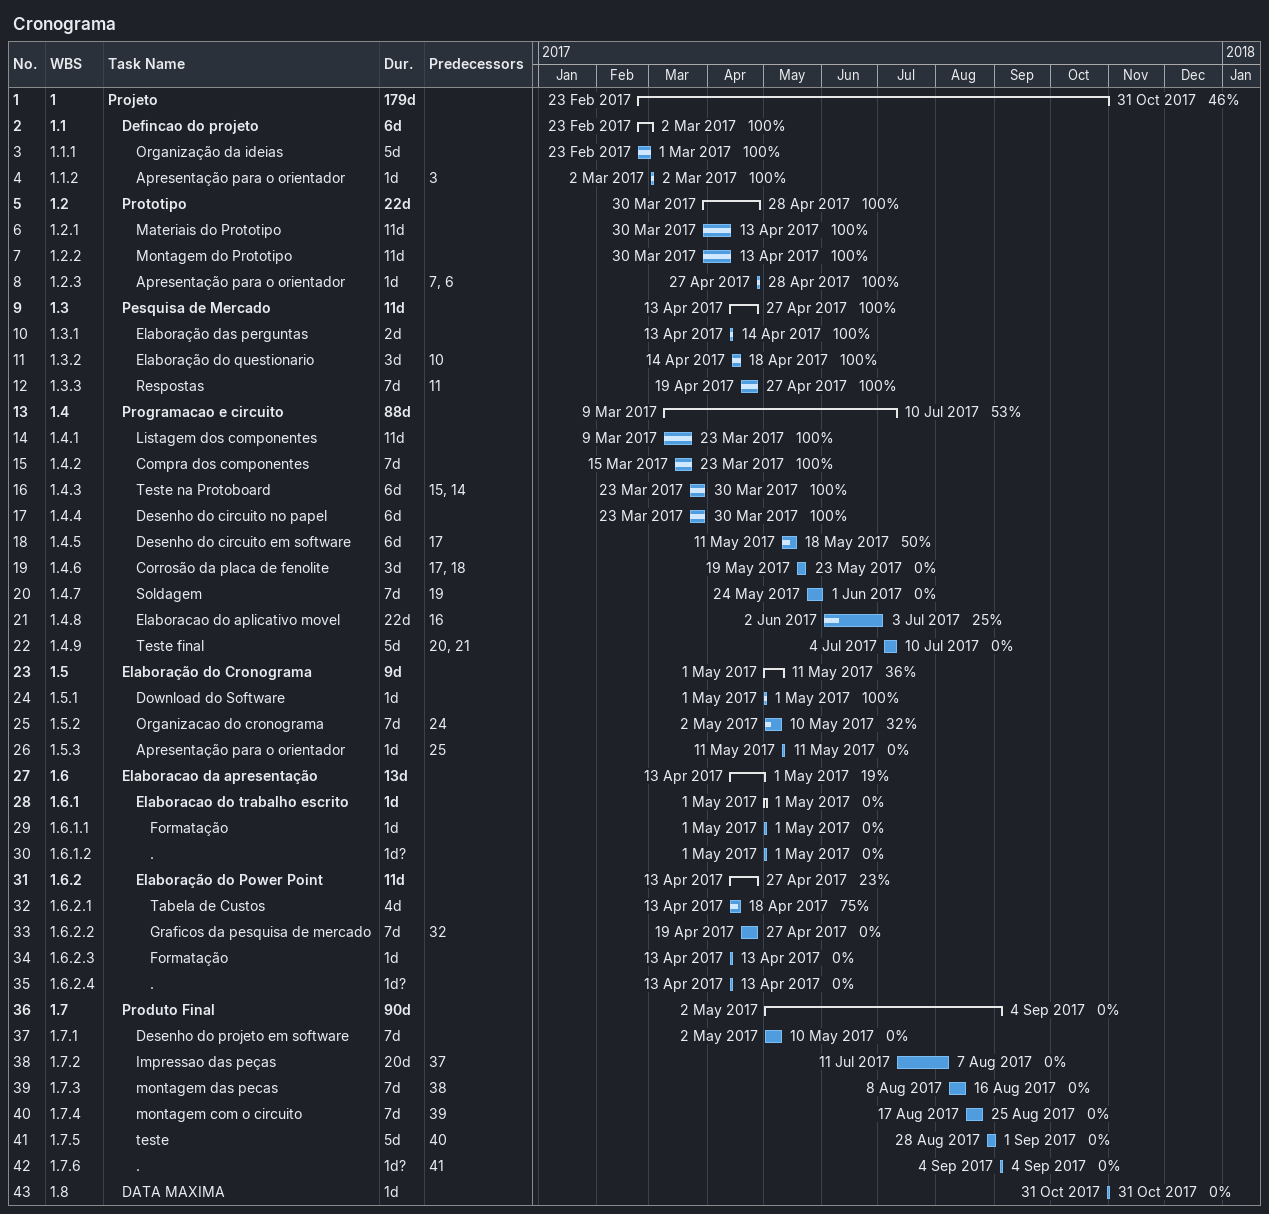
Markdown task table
Cronograma

| ID | WBS | Task | Duration | Start | Finish | Predecessors | % complete |
|---|---|---|---|---|---|---|---|
| 1 | 1 | **Projeto** | 179d | 2017-02-23 | 2017-10-31 |  | 46 |
| 2 | 1.1 | **Defincao do projeto** | 6d | 2017-02-23 | 2017-03-02 |  | 100 |
| 3 | 1.1.1 | Organização da ideias | 5d | 2017-02-23 | 2017-03-01 |  | 100 |
| 4 | 1.1.2 | Apresentação para o orientador | 1d | 2017-03-02 | 2017-03-02 | 3 | 100 |
| 5 | 1.2 | **Prototipo** | 22d | 2017-03-30 | 2017-04-28 |  | 100 |
| 6 | 1.2.1 | Materiais do Prototipo | 11d | 2017-03-30 | 2017-04-13 |  | 100 |
| 7 | 1.2.2 | Montagem do Prototipo | 11d | 2017-03-30 | 2017-04-13 |  | 100 |
| 8 | 1.2.3 | Apresentação para o orientador | 1d | 2017-04-27 | 2017-04-28 | 7, 6 | 100 |
| 9 | 1.3 | **Pesquisa de Mercado** | 11d | 2017-04-13 | 2017-04-27 |  | 100 |
| 10 | 1.3.1 | Elaboração das perguntas | 2d | 2017-04-13 | 2017-04-14 |  | 100 |
| 11 | 1.3.2 | Elaboração do questionario | 3d | 2017-04-14 | 2017-04-18 | 10 | 100 |
| 12 | 1.3.3 | Respostas | 7d | 2017-04-19 | 2017-04-27 | 11 | 100 |
| 13 | 1.4 | **Programacao e circuito** | 88d | 2017-03-09 | 2017-07-10 |  | 53 |
| 14 | 1.4.1 | Listagem dos componentes | 11d | 2017-03-09 | 2017-03-23 |  | 100 |
| 15 | 1.4.2 | Compra dos componentes | 7d | 2017-03-15 | 2017-03-23 |  | 100 |
| 16 | 1.4.3 | Teste na Protoboard | 6d | 2017-03-23 | 2017-03-30 | 15, 14 | 100 |
| 17 | 1.4.4 | Desenho do circuito no papel | 6d | 2017-03-23 | 2017-03-30 |  | 100 |
| 18 | 1.4.5 | Desenho do circuito em software | 6d | 2017-05-11 | 2017-05-18 | 17 | 50 |
| 19 | 1.4.6 | Corrosão da placa de fenolite | 3d | 2017-05-19 | 2017-05-23 | 17, 18 | 0 |
| 20 | 1.4.7 | Soldagem | 7d | 2017-05-24 | 2017-06-01 | 19 | 0 |
| 21 | 1.4.8 | Elaboracao do aplicativo movel | 22d | 2017-06-02 | 2017-07-03 | 16 | 25 |
| 22 | 1.4.9 | Teste final | 5d | 2017-07-04 | 2017-07-10 | 20, 21 | 0 |
| 23 | 1.5 | **Elaboração do Cronograma** | 9d | 2017-05-01 | 2017-05-11 |  | 36 |
| 24 | 1.5.1 | Download do Software | 1d | 2017-05-01 | 2017-05-01 |  | 100 |
| 25 | 1.5.2 | Organizacao do cronograma | 7d | 2017-05-02 | 2017-05-10 | 24 | 32 |
| 26 | 1.5.3 | Apresentação para o orientador | 1d | 2017-05-11 | 2017-05-11 | 25 | 0 |
| 27 | 1.6 | **Elaboracao da apresentação** | 13d | 2017-04-13 | 2017-05-01 |  | 19 |
| 28 | 1.6.1 | **Elaboracao do trabalho escrito** | 1d | 2017-05-01 | 2017-05-01 |  | 0 |
| 29 | 1.6.1.1 | Formatação | 1d | 2017-05-01 | 2017-05-01 |  | 0 |
| 30 | 1.6.1.2 | . | 1d? | 2017-05-01 | 2017-05-01 |  | 0 |
| 31 | 1.6.2 | **Elaboração do Power Point** | 11d | 2017-04-13 | 2017-04-27 |  | 23 |
| 32 | 1.6.2.1 | Tabela de Custos | 4d | 2017-04-13 | 2017-04-18 |  | 75 |
| 33 | 1.6.2.2 | Graficos da pesquisa de mercado | 7d | 2017-04-19 | 2017-04-27 | 32 | 0 |
| 34 | 1.6.2.3 | Formatação | 1d | 2017-04-13 | 2017-04-13 |  | 0 |
| 35 | 1.6.2.4 | . | 1d? | 2017-04-13 | 2017-04-13 |  | 0 |
| 36 | 1.7 | **Produto Final** | 90d | 2017-05-02 | 2017-09-04 |  | 0 |
| 37 | 1.7.1 | Desenho do projeto em software | 7d | 2017-05-02 | 2017-05-10 |  | 0 |
| 38 | 1.7.2 | Impressao das peças | 20d | 2017-07-11 | 2017-08-07 | 37 | 0 |
| 39 | 1.7.3 | montagem das pecas | 7d | 2017-08-08 | 2017-08-16 | 38 | 0 |
| 40 | 1.7.4 | montagem com o circuito | 7d | 2017-08-17 | 2017-08-25 | 39 | 0 |
| 41 | 1.7.5 | teste | 5d | 2017-08-28 | 2017-09-01 | 40 | 0 |
| 42 | 1.7.6 | . | 1d? | 2017-09-04 | 2017-09-04 | 41 | 0 |
| 43 | 1.8 | DATA MAXIMA | 1d | 2017-10-31 | 2017-10-31 |  | 0 |
